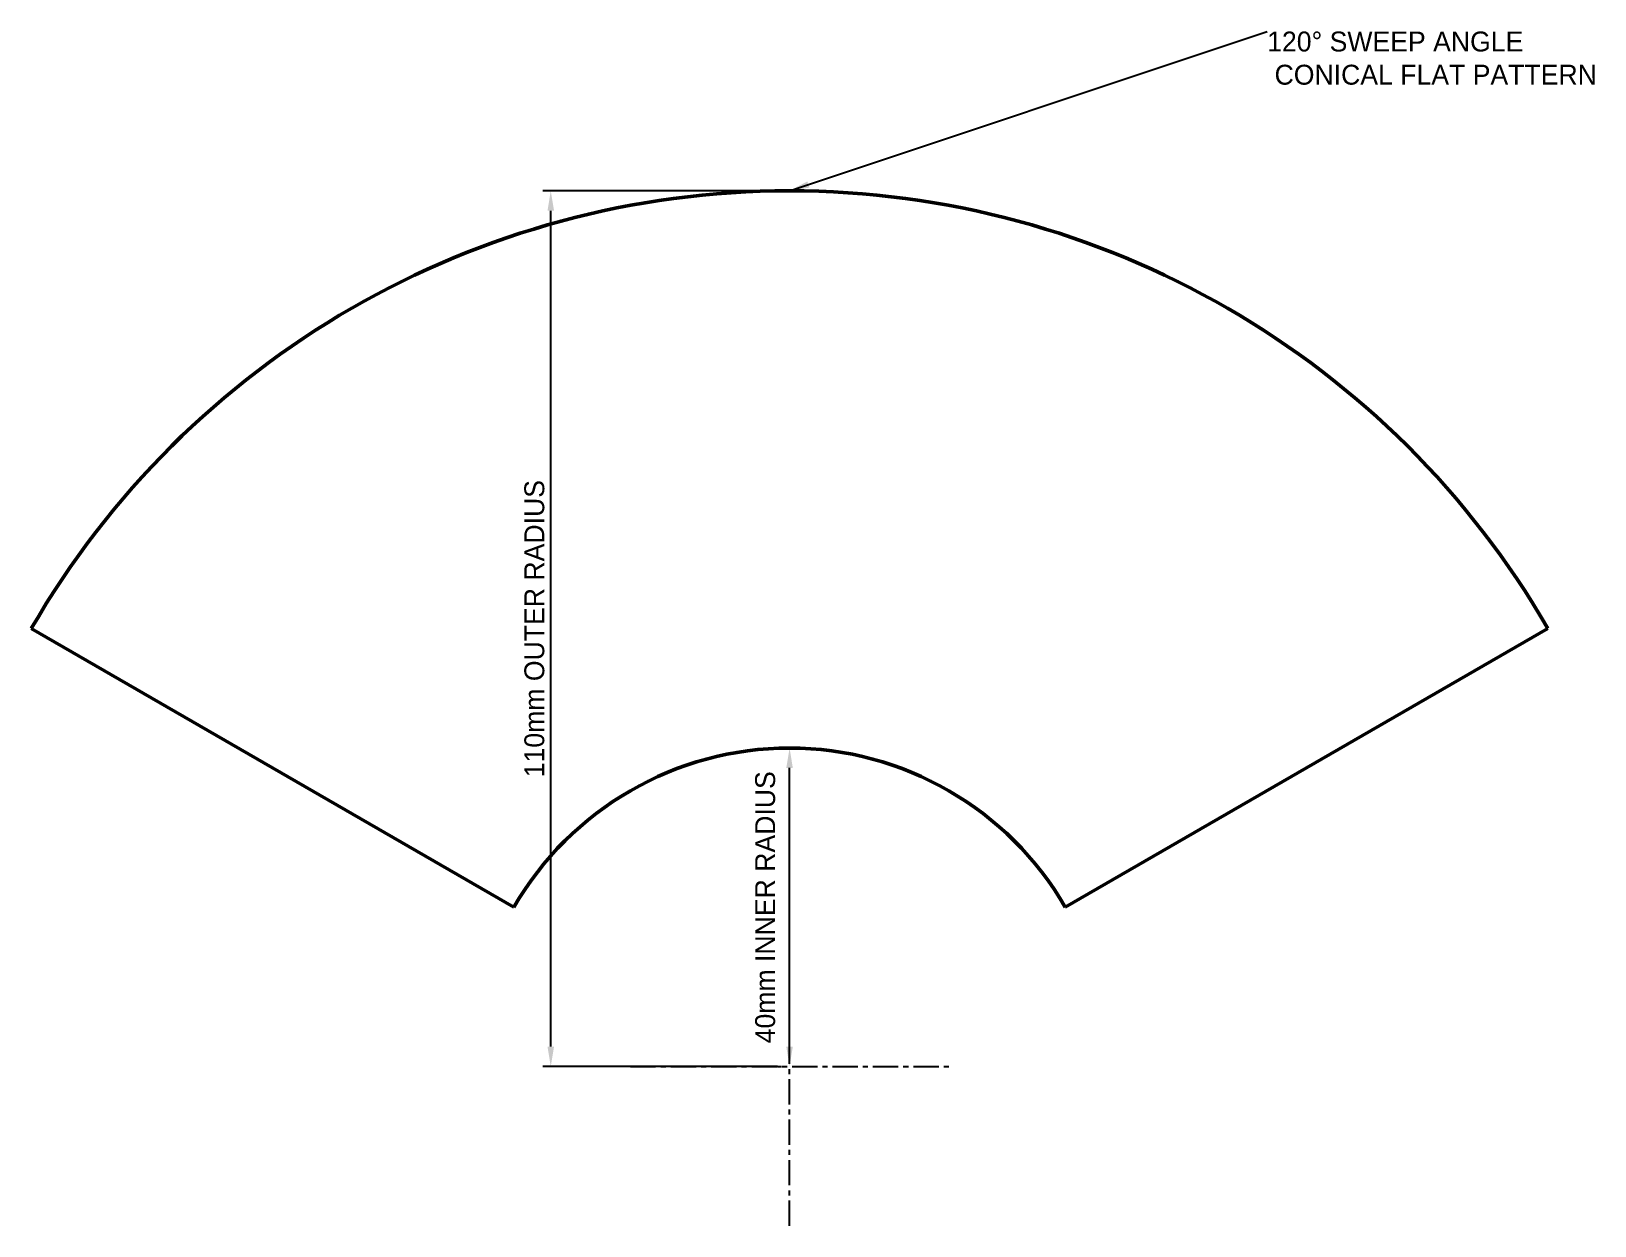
# Model space of a CAD drawing. Header units: metres. Extents: x 5 to 201, y 80 to 230.
import ezdxf

# ---------------------------------------------------------------- set-up
doc = ezdxf.new("R2010")
doc.units = ezdxf.units.M
doc.linetypes.add('CENTER', pattern=[5.08, 3.175, -0.635, 0.635, -0.635])
for name, color, linetype, lineweight in [('CENTERLINES', 7, 'CENTER', 25), ('DIMENSIONS', 7, 'Continuous', 25), ('GEOMETRY', 7, 'Continuous', 50)]:
    doc.layers.add(name, color=color, linetype=linetype, lineweight=lineweight)
doc.dimstyles.new('ENGINEERING_STYLE', dxfattribs={"dimtxt": 2.5, "dimasz": 2.5, "dimexe": 1, "dimexo": 1.5, "dimgap": 0.8, "dimtad": 1, "dimcen": 2.5, "dimazin": 3, "dimtfac": 1, "dimtmove": 0, "dimatfit": 3, "dimtfill": 1})

msp = doc.modelspace()

# ---------------------------------------------------------------- linework, layer by layer
at = {"layer": 'CENTERLINES'}
for p, q in [((100, 80), (100, 120)), ((80, 100), (120, 100))]:
    msp.add_line(p, q, dxfattribs=at)
at = {"layer": 'GEOMETRY'}
for p, q in [((65.359, 120), (4.737, 155)), ((134.641, 120), (195.263, 155))]:
    msp.add_line(p, q, dxfattribs=at)
for radius in [110, 40]:
    msp.add_arc((100, 100), radius, 30, 150, dxfattribs=at)

# ---------------------------------------------------------------- texts
at = {"layer": 'DIMENSIONS', "insert": (160, 230), "char_height": 2.5, "attachment_point": 1}
msp.add_mtext('120%%D SWEEP ANGLE\\P CONICAL FLAT PATTERN', dxfattribs=at)

# ---------------------------------------------------------------- next in the draw order: dimensions: what is measured, and where the dimension line sits
at = {"layer": 'DIMENSIONS'}
msp.add_linear_dim(base=(100, 100), p1=(100, 100), p2=(100, 140), angle=90, text='40mm INNER RADIUS', dimstyle='ENGINEERING_STYLE', dxfattribs=at).render()

# ---------------------------------------------------------------- next in the draw order: dimensions: what is measured, and where the dimension line sits
msp.add_linear_dim(base=(70, 100), p1=(100, 100), p2=(100, 210), angle=90, text='110mm OUTER RADIUS', dimstyle='ENGINEERING_STYLE', dxfattribs=at).render()

# ---------------------------------------------------------------- next in the draw order: leaders
msp.add_leader([(100, 210), (160, 230)], dimstyle='ENGINEERING_STYLE', dxfattribs=at)

doc.saveas('drawing.dxf')
